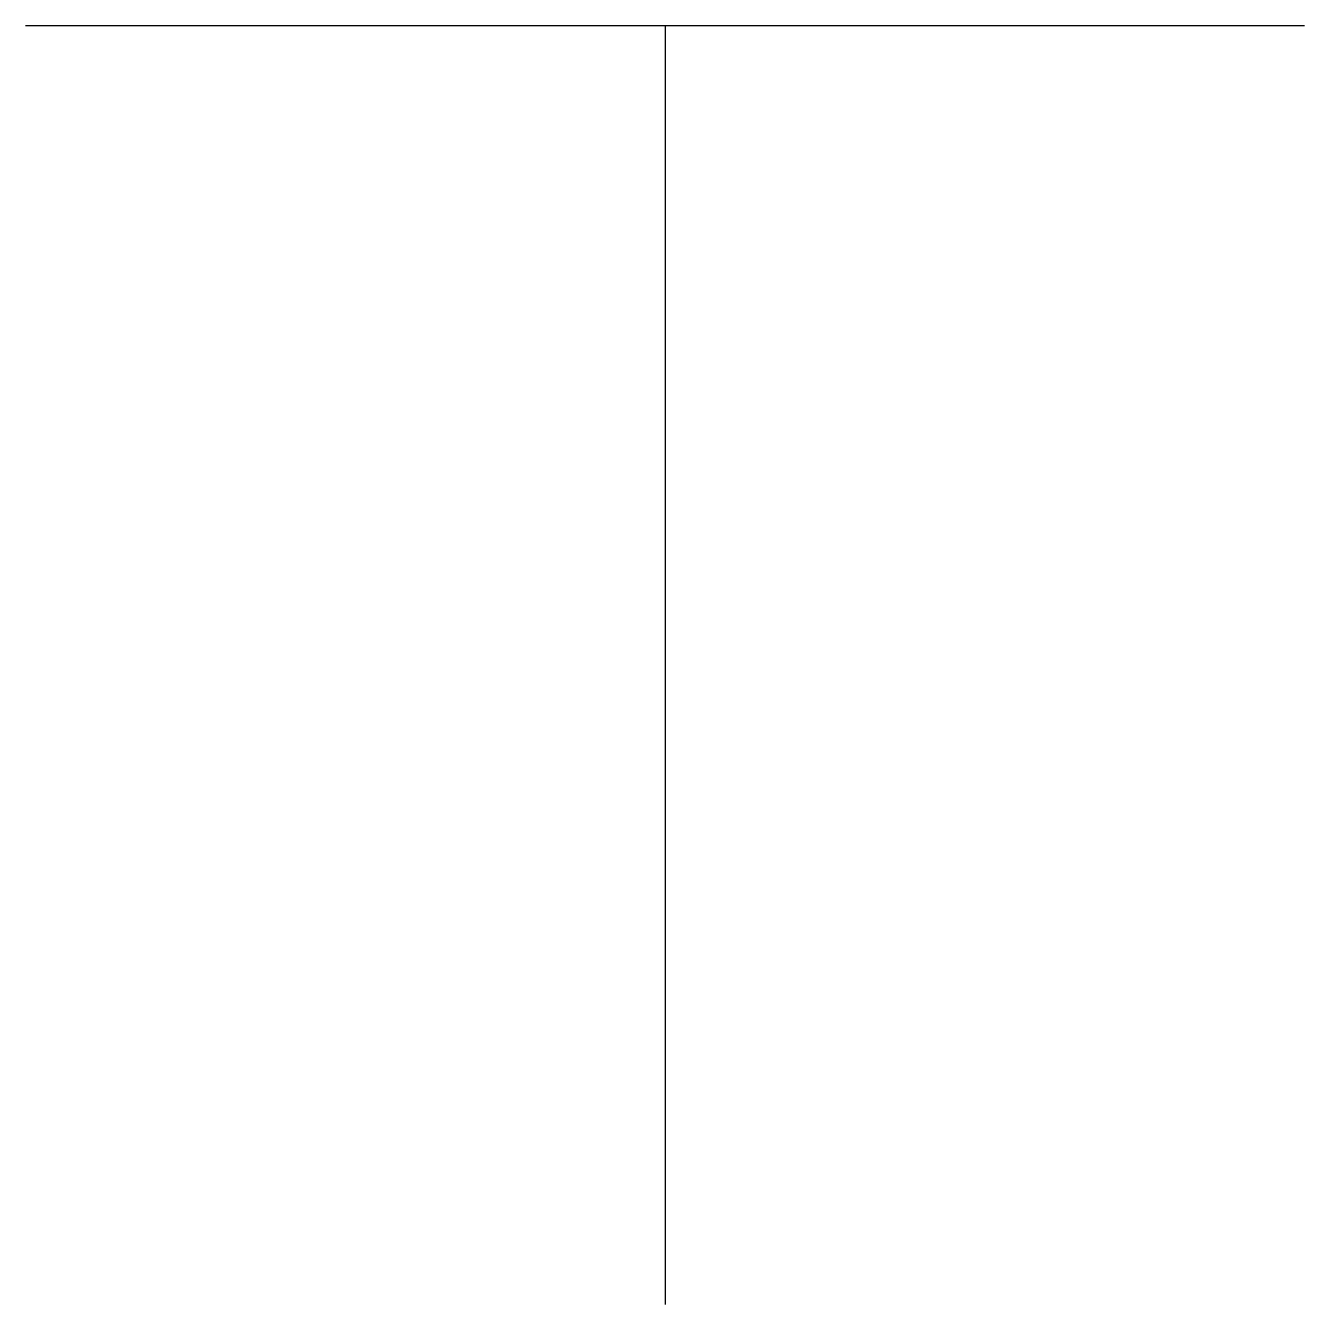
# Model space of a CAD drawing. Extents: x 0.25 to 1.75, y 10 to 11.5.
import ezdxf

# ---------------------------------------------------------------- set-up
doc = ezdxf.new("R2010")
doc.units = 0

msp = doc.modelspace()

# ---------------------------------------------------------------- linework, layer by layer
for p, q in [((0.25, 11.5), (1.75, 11.5)), ((1, 11.5), (1, 10))]:
    msp.add_line(p, q)

doc.saveas('drawing.dxf')
